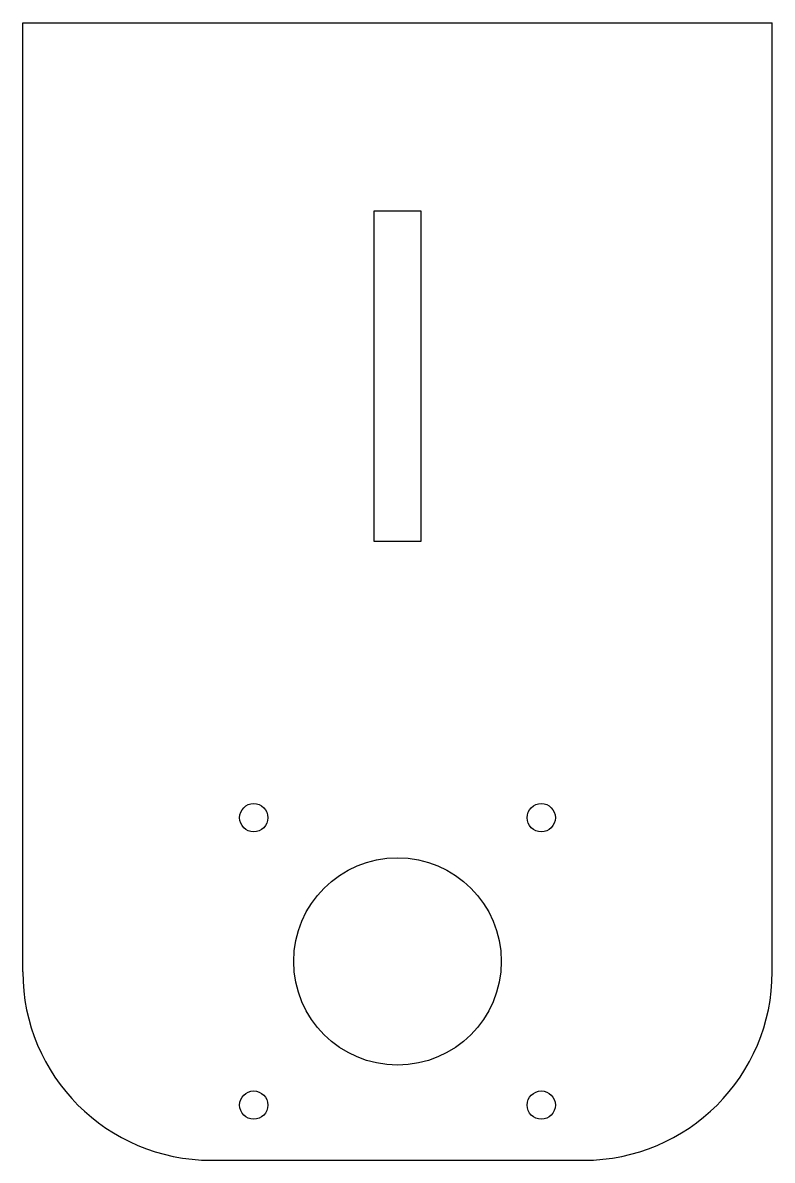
# Model space of a CAD drawing. Header units: millimetres. Extents: x 0 to 80, y 0 to 121.
import ezdxf

# ---------------------------------------------------------------- set-up
doc = ezdxf.new("R2010")
doc.units = ezdxf.units.MM

msp = doc.modelspace()

# ---------------------------------------------------------------- linework, layer by layer
at = {"color": 7, "linetype": 'Continuous', "lineweight": 25}
for p, q in [((0, 20), (0, 120.7)), ((0, 120.7), (79.5, 120.7)), ((79.5, 20), (79.5, 120.7)), ((37.25, 100.7), (37.25, 65.7)), ((42.25, 100.7), (37.25, 100.7)), ((42.25, 65.7), (42.25, 100.7)), ((37.25, 65.7), (42.25, 65.7)), ((20, 0), (59.5, 0))]:
    msp.add_line(p, q, dxfattribs=at)
for centre, radius in [((24.5, 36.35), 1.5), ((55, 36.35), 1.5), ((39.75, 21.1), 11), ((24.5, 5.85), 1.5), ((55, 5.85), 1.5)]:
    msp.add_circle(centre, radius, dxfattribs=at)
for centre, start, end in [((20, 20), 180, 270), ((59.5, 20), 270, 0)]:
    msp.add_arc(centre, 20, start, end, dxfattribs=at)

doc.saveas('drawing.dxf')
